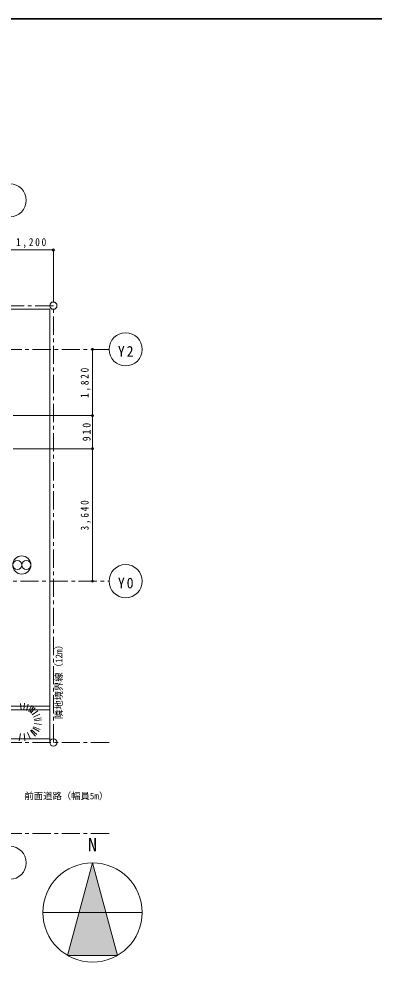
# Model space of a CAD drawing. Units: millimetres at full size, sheet at 1:100. Extents: x -28700 to 28700, y -20000 to 20000.
# Drawn here: x -9757 to 0, y -5915 to 20000 of the extents above; entities that cross this region are included whole.
import ezdxf
from ezdxf.enums import TextEntityAlignment as Align

# ---------------------------------------------------------------- set-up
doc = ezdxf.new("R2010")
doc.units = ezdxf.units.MM
doc.header["$LTSCALE"] = 100
doc.header["$PDMODE"] = 32
doc.header["$PDSIZE"] = 60
doc.linetypes.add('CHAIN1', pattern=[8, 5, -1, 1, -1])
for name, color, linetype, lineweight in [('0-0_基準線', 4, 'CHAIN1', 5), ('0-4_姿線', 4, 'Continuous', 5), ('0-6_敷地・外部', 4, 'Continuous', 5), ('0-7_寸法その他', 7, 'Continuous', 5), ('F-0', 6, 'Continuous', 35)]:
    doc.layers.add(name, color=color, linetype=linetype, lineweight=lineweight)
doc.styles.add('ＭＳ ゴシック', font='')
doc.styles.get('ＭＳ ゴシック').set_extended_font_data('MS Gothic')

msp = doc.modelspace()

# ---------------------------------------------------------------- linework, layer by layer
at = {"layer": '0-0_基準線'}
for p, q in [((-7280, 10920), (-24115, 10920)), ((-24115, 4550), (-7280, 4550))]:
    msp.add_line(p, q, dxfattribs=at)
at = {"layer": '0-4_姿線'}
for centre, radius in [((-9677.2, 4996.4), 250), ((-9802.2, 4996.4), 125), ((-9552.2, 4996.4), 125)]:
    msp.add_circle(centre, radius, dxfattribs=at)
at = {"layer": '0-6_敷地・外部', "color": 3, "linetype": 'CHAIN1', "lineweight": 18}
for p, q in [((-8810, 12120), (-21810, 12120)), ((-8810, 120), (-8810, 12120)), ((-7280, 120), (-23660, 120))]:
    msp.add_line(p, q, dxfattribs=at)
at = {"layer": '0-6_敷地・外部'}
for p, q in [((-8910, 12020), (-21710, 12020)), ((-8910, 120), (-8910, 12020)), ((-8910, 1120), (-17365, 1120)), ((-9691.7, 1015.2), (-9713, 1194.9)), ((-9621, 1015), (-9604.4, 1196.3)), ((-9552.2, 999.7), (-9497.8, 1175.1)), ((-9488.6, 970.3), (-9397.9, 1132.2)), ((-9459.6, 950.8), (-9351.9, 1103.2)), ((-9432.9, 928.4), (-9309.2, 1069.5)), ((-8910, 1020), (-17265, 1020)), ((-9387.7, 876), (-9235.4, 989.7)), ((-9354.6, 815.8), (-9179.9, 896.3)), ((-9334.9, 750.5), (-9145, 793.4)), ((-9374, 523.1), (-9198.4, 424.8)), ((-9358.6, 552.7), (-9174.3, 473.6)), ((-9332.6, 640.9), (-9135.7, 617.6)), ((-9330.2, 716.8), (-9135.7, 739.8)), ((-9714.2, 365.6), (-9753.3, 168.9)), ((-9614.6, 363.4), (-9590.8, 162.6)), ((-9519.3, 391), (-9434.3, 206.7)), ((-9436.6, 445.8), (-9299.1, 297.1)), ((-9413.2, 469.4), (-9261.1, 336)), ((-8910, 220), (-17265, 220))]:
    msp.add_line(p, q, dxfattribs=at)
at = {"layer": '0-6_敷地・外部', "linetype": 'CHAIN1'}
msp.add_line((-7280, -2380), (-23660, -2380), dxfattribs=at)
at = {"layer": '0-6_敷地・外部', "color": 3, "lineweight": 18}
for centre in [(-8810, 12120), (-8810, 120)]:
    msp.add_circle(centre, 100, dxfattribs=at)
at = {"layer": '0-7_寸法その他', "color": 4}
for p, q in [((-10010, 13650), (-8810, 13650)), ((-8810, 13650), (-8810, 12220)), ((-7735, 10920), (-7735, 9100)), ((-7735, 9100), (-9910, 9100)), ((-7735, 9100), (-7735, 8190)), ((-7735, 8190), (-9910, 8190)), ((-7735, 8190), (-7735, 4550))]:
    msp.add_line(p, q, dxfattribs=at)
at = {"layer": '0-7_寸法その他', "lineweight": 9}
msp.add_line((-9100, -4550), (-6370, -4550), dxfattribs=at)
msp.add_lwpolyline([(-7735, -3185), (-8417.5, -5732.1), (-7052.5, -5732.1)], close=True, dxfattribs=at)
for centre, radius in [((-10010, 15015), 455), ((-6825, 10920), 455), ((-6825, 4550), 455), ((-10010, -3185), 455), ((-7735, -4550), 1365)]:
    msp.add_circle(centre, radius, dxfattribs=at)
at = {"layer": '0-7_寸法その他'}
for p in [(-8810, 13650), (-7735, 10920), (-7735, 9100), (-7735, 8190), (-7735, 4550)]:
    msp.add_point(p, dxfattribs=at)
msp.add_solid([(-7052.5, -5732.1), (-7735, -3185), (-8417.5, -5732.1)], dxfattribs=at)
at = {"layer": 'F-0'}
msp.add_line((-28700, 20000), (28700, 20000), dxfattribs=at)

# ---------------------------------------------------------------- texts
at = {"layer": '0-6_敷地・外部', "style": 'ＭＳ ゴシック'}
msp.add_text('隣地境界線（12m）', height=183.3, rotation=90, dxfattribs=at).set_placement((-8512.3, 763.5), align=Align.BOTTOM_LEFT)
msp.add_text('前面道路（幅員5m）', height=183.3, dxfattribs=at).set_placement((-9604.9, -1496.9), align=Align.BOTTOM_LEFT)
at = {"layer": '0-7_寸法その他', "color": 3, "style": 'ＭＳ ゴシック'}
msp.add_text('N', height=366.6, dxfattribs=at).set_placement((-7860, -2980), align=Align.BOTTOM_LEFT)
at = {"layer": '0-7_寸法その他', "attachment_point": 7, "style": 'ＭＳ ゴシック'}
for s, insert, char_height in [('\\T1.38;\\W0.85;1,200', (-9835, 13700), 219.9), ('\\T1.27;\\W0.95;Y2', (-7037.5, 10720), 293.3), ('\\T1.27;\\W0.95;Y0', (-7037.5, 4350), 293.3)]:
    msp.add_mtext(s, dxfattribs=dict(at, insert=insert, char_height=char_height))
at = {"layer": '0-7_寸法その他', "char_height": 219.9, "attachment_point": 7, "rotation": 90, "style": 'ＭＳ ゴシック'}
for s, insert in [('\\T1.38;\\W0.85;1,820', (-7785, 9585)), ('\\T1.38;\\W0.9;910', (-7785, 8395)), ('\\T1.38;\\W0.85;3,640', (-7785, 5945))]:
    msp.add_mtext(s, dxfattribs=dict(at, insert=insert))

doc.saveas('drawing.dxf')
